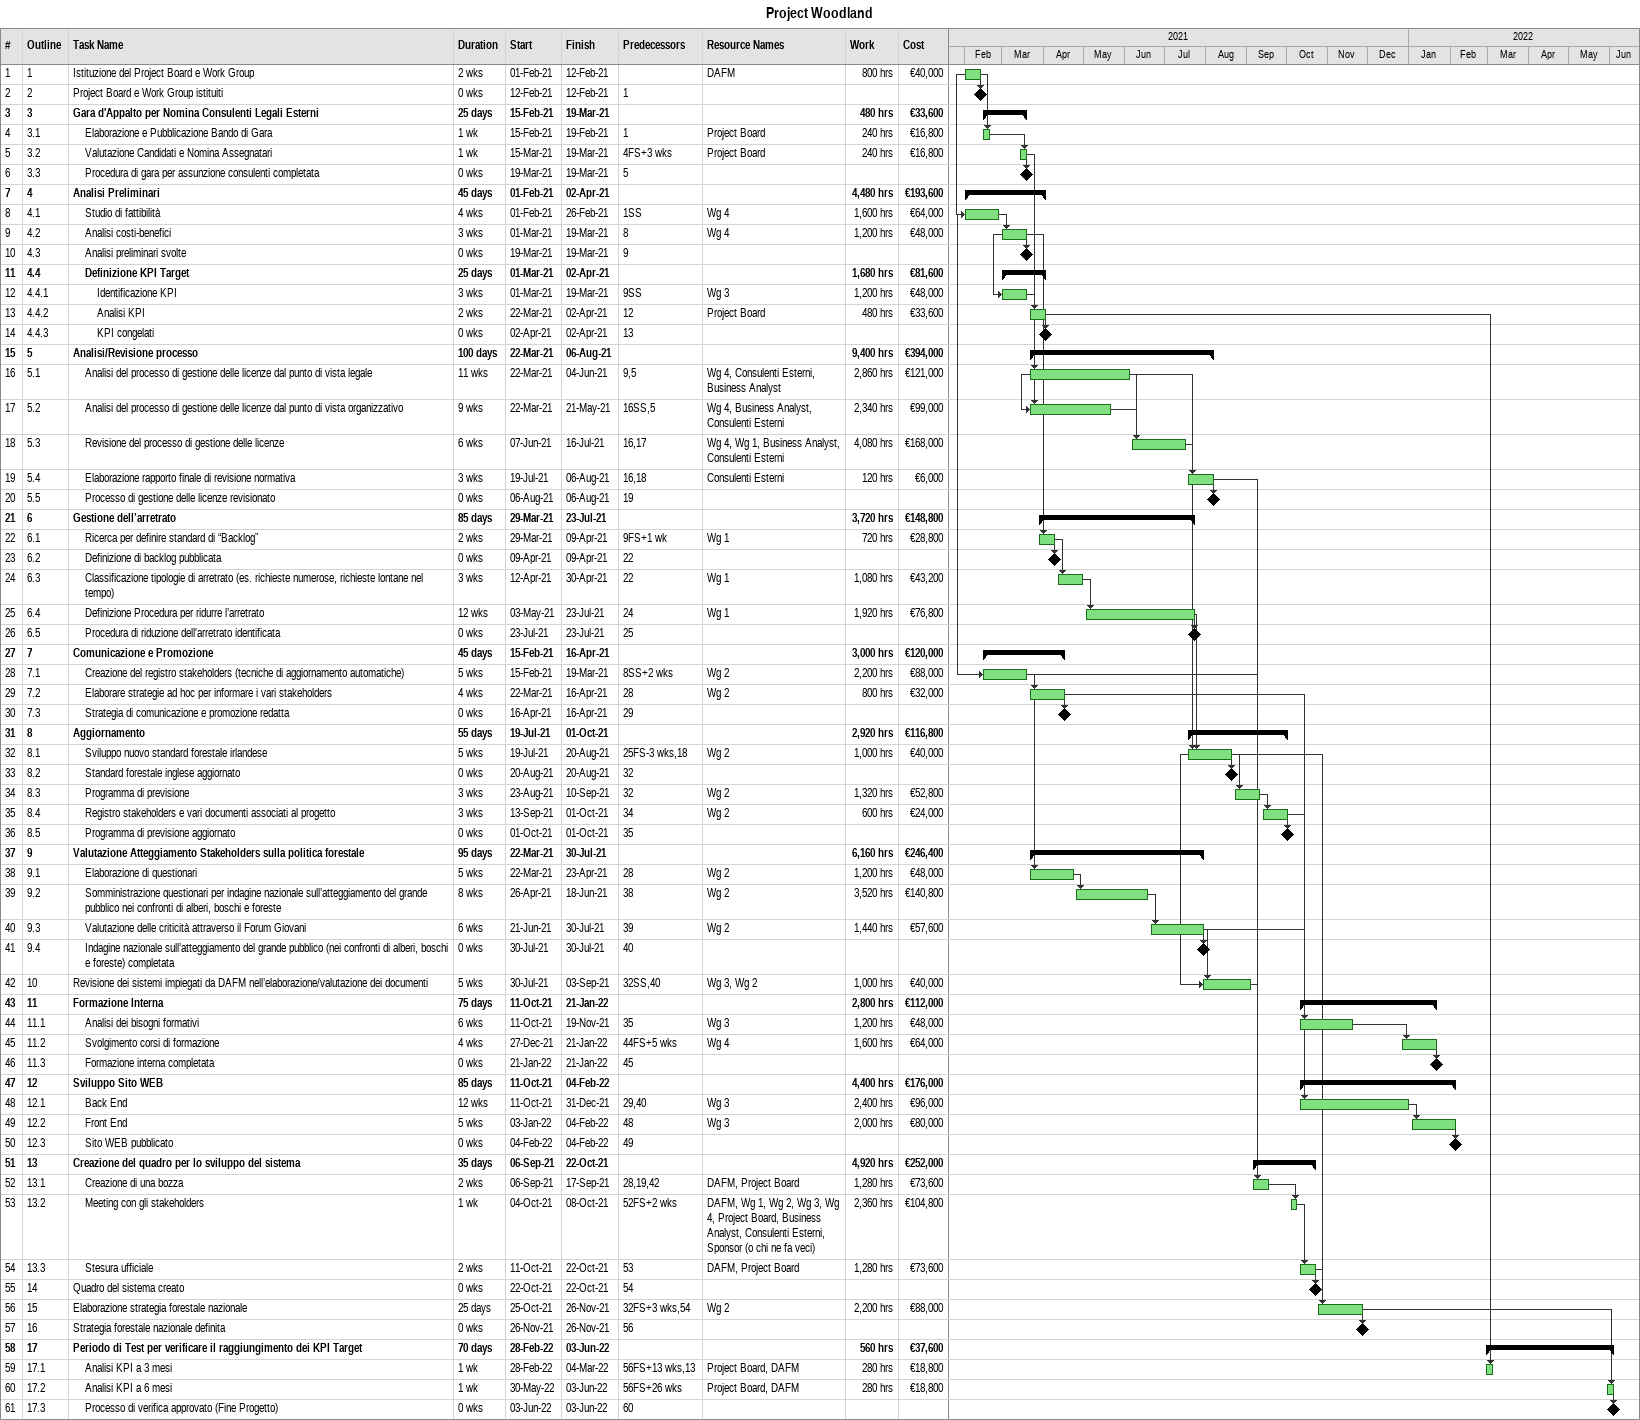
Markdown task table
Project Woodland

| ID | WBS | Task | Duration | Start | Finish | Predecessors | Resources | Work (h) | Cost (€) |
|---|---|---|---|---|---|---|---|---|---|
| 1 | 1 | Istituzione del Project Board e Work Group | 2w | 2021-02-01 | 2021-02-12 |  | DAFM | 800 | 40000 |
| 2 | 2 | Project Board e Work Group istituiti | 0w | 2021-02-12 | 2021-02-12 | 1 |  |  |  |
| 3 | 3 | **Gara d'Appalto per Nomina Consulenti Legali Esterni** | 25d | 2021-02-15 | 2021-03-19 |  |  | 480 | 33600 |
| 4 | 3.1 | Elaborazione e Pubblicazione Bando di Gara | 1w | 2021-02-15 | 2021-02-19 | 1 | Project Board | 240 | 16800 |
| 5 | 3.2 | Valutazione Candidati e Nomina Assegnatari | 1w | 2021-03-15 | 2021-03-19 | 4FS+3w | Project Board | 240 | 16800 |
| 6 | 3.3 | Procedura di gara per assunzione consulenti completata | 0w | 2021-03-19 | 2021-03-19 | 5 |  |  |  |
| 7 | 4 | **Analisi Preliminari** | 45d | 2021-02-01 | 2021-04-02 |  |  | 4480 | 193600 |
| 8 | 4.1 | Studio di fattibilità | 4w | 2021-02-01 | 2021-02-26 | 1SS | Wg 4 | 1600 | 64000 |
| 9 | 4.2 | Analisi costi-benefici | 3w | 2021-03-01 | 2021-03-19 | 8 | Wg 4 | 1200 | 48000 |
| 10 | 4.3 | Analisi preliminari svolte | 0w | 2021-03-19 | 2021-03-19 | 9 |  |  |  |
| 11 | 4.4 | **Definizione KPI Target** | 25d | 2021-03-01 | 2021-04-02 |  |  | 1680 | 81600 |
| 12 | 4.4.1 | Identificazione KPI | 3w | 2021-03-01 | 2021-03-19 | 9SS | Wg 3 | 1200 | 48000 |
| 13 | 4.4.2 | Analisi KPI | 2w | 2021-03-22 | 2021-04-02 | 12 | Project Board | 480 | 33600 |
| 14 | 4.4.3 | KPI congelati | 0w | 2021-04-02 | 2021-04-02 | 13 |  |  |  |
| 15 | 5 | **Analisi/Revisione processo** | 100d | 2021-03-22 | 2021-08-06 |  |  | 9400 | 394000 |
| 16 | 5.1 | Analisi del processo di gestione delle licenze dal punto di vista legale | 11w | 2021-03-22 | 2021-06-04 | 9, 5 | Wg 4, Consulenti Esterni, Business Analyst | 2860 | 121000 |
| 17 | 5.2 | Analisi del processo di gestione delle licenze dal punto di vista organizzativo | 9w | 2021-03-22 | 2021-05-21 | 16SS, 5 | Wg 4, Business Analyst, Consulenti Esterni | 2340 | 99000 |
| 18 | 5.3 | Revisione del processo di gestione delle licenze | 6w | 2021-06-07 | 2021-07-16 | 16, 17 | Wg 4, Wg 1, Business Analyst, Consulenti Esterni | 4080 | 168000 |
| 19 | 5.4 | Elaborazione rapporto finale di revisione normativa | 3w | 2021-07-19 | 2021-08-06 | 16, 18 | Consulenti Esterni | 120 | 6000 |
| 20 | 5.5 | Processo di gestione delle licenze revisionato | 0w | 2021-08-06 | 2021-08-06 | 19 |  |  |  |
| 21 | 6 | **Gestione dell’arretrato** | 85d | 2021-03-29 | 2021-07-23 |  |  | 3720 | 148800 |
| 22 | 6.1 | Ricerca per definire standard di “Backlog” | 2w | 2021-03-29 | 2021-04-09 | 9FS+1w | Wg 1 | 720 | 28800 |
| 23 | 6.2 | Definizione di backlog pubblicata | 0w | 2021-04-09 | 2021-04-09 | 22 |  |  |  |
| 24 | 6.3 | Classificazione tipologie di arretrato (es. richieste numerose, richieste lontane nel tempo) | 3w | 2021-04-12 | 2021-04-30 | 22 | Wg 1 | 1080 | 43200 |
| 25 | 6.4 | Definizione Procedura per ridurre l’arretrato | 12w | 2021-05-03 | 2021-07-23 | 24 | Wg 1 | 1920 | 76800 |
| 26 | 6.5 | Procedura di riduzione dell'arretrato identificata | 0w | 2021-07-23 | 2021-07-23 | 25 |  |  |  |
| 27 | 7 | **Comunicazione e Promozione** | 45d | 2021-02-15 | 2021-04-16 |  |  | 3000 | 120000 |
| 28 | 7.1 | Creazione del registro stakeholders (tecniche di aggiornamento automatiche) | 5w | 2021-02-15 | 2021-03-19 | 8SS+2w | Wg 2 | 2200 | 88000 |
| 29 | 7.2 | Elaborare strategie ad hoc per informare i vari stakeholders | 4w | 2021-03-22 | 2021-04-16 | 28 | Wg 2 | 800 | 32000 |
| 30 | 7.3 | Strategia di comunicazione e promozione redatta | 0w | 2021-04-16 | 2021-04-16 | 29 |  |  |  |
| 31 | 8 | **Aggiornamento** | 55d | 2021-07-19 | 2021-10-01 |  |  | 2920 | 116800 |
| 32 | 8.1 | Sviluppo nuovo standard forestale irlandese | 5w | 2021-07-19 | 2021-08-20 | 25FS-3w, 18 | Wg 2 | 1000 | 40000 |
| 33 | 8.2 | Standard forestale inglese aggiornato | 0w | 2021-08-20 | 2021-08-20 | 32 |  |  |  |
| 34 | 8.3 | Programma di previsione | 3w | 2021-08-23 | 2021-09-10 | 32 | Wg 2 | 1320 | 52800 |
| 35 | 8.4 | Registro stakeholders e vari documenti associati al progetto | 3w | 2021-09-13 | 2021-10-01 | 34 | Wg 2 | 600 | 24000 |
| 36 | 8.5 | Programma di previsione aggiornato | 0w | 2021-10-01 | 2021-10-01 | 35 |  |  |  |
| 37 | 9 | **Valutazione Atteggiamento Stakeholders sulla politica forestale** | 95d | 2021-03-22 | 2021-07-30 |  |  | 6160 | 246400 |
| 38 | 9.1 | Elaborazione di questionari | 5w | 2021-03-22 | 2021-04-23 | 28 | Wg 2 | 1200 | 48000 |
| 39 | 9.2 | Somministrazione questionari per indagine nazionale sull’atteggiamento del grande pubblico nei confronti di alberi, boschi e foreste | 8w | 2021-04-26 | 2021-06-18 | 38 | Wg 2 | 3520 | 140800 |
| 40 | 9.3 | Valutazione delle criticità attraverso il Forum Giovani | 6w | 2021-06-21 | 2021-07-30 | 39 | Wg 2 | 1440 | 57600 |
| 41 | 9.4 | Indagine nazionale sull’atteggiamento del grande pubblico (nei confronti di alberi, boschi e foreste) completata | 0w | 2021-07-30 | 2021-07-30 | 40 |  |  |  |
| 42 | 10 | Revisione dei sistemi impiegati da DAFM nell’elaborazione/valutazione dei documenti | 5w | 2021-07-30 | 2021-09-03 | 32SS, 40 | Wg 3, Wg 2 | 1000 | 40000 |
| 43 | 11 | **Formazione Interna** | 75d | 2021-10-11 | 2022-01-21 |  |  | 2800 | 112000 |
| 44 | 11.1 | Analisi dei bisogni formativi | 6w | 2021-10-11 | 2021-11-19 | 35 | Wg 3 | 1200 | 48000 |
| 45 | 11.2 | Svolgimento corsi di formazione | 4w | 2021-12-27 | 2022-01-21 | 44FS+5w | Wg 4 | 1600 | 64000 |
| 46 | 11.3 | Formazione interna completata | 0w | 2022-01-21 | 2022-01-21 | 45 |  |  |  |
| 47 | 12 | **Sviluppo Sito WEB** | 85d | 2021-10-11 | 2022-02-04 |  |  | 4400 | 176000 |
| 48 | 12.1 | Back End | 12w | 2021-10-11 | 2021-12-31 | 29, 40 | Wg 3 | 2400 | 96000 |
| 49 | 12.2 | Front End | 5w | 2022-01-03 | 2022-02-04 | 48 | Wg 3 | 2000 | 80000 |
| 50 | 12.3 | Sito WEB pubblicato | 0w | 2022-02-04 | 2022-02-04 | 49 |  |  |  |
| 51 | 13 | **Creazione del quadro per lo sviluppo del sistema** | 35d | 2021-09-06 | 2021-10-22 |  |  | 4920 | 252000 |
| 52 | 13.1 | Creazione di una bozza | 2w | 2021-09-06 | 2021-09-17 | 28, 19, 42 | DAFM, Project Board | 1280 | 73600 |
| 53 | 13.2 | Meeting con gli stakeholders | 1w | 2021-10-04 | 2021-10-08 | 52FS+2w | DAFM, Wg 1, Wg 2, Wg 3, Wg 4, Project Board, Business Analyst, Consulenti Esterni, Sponsor (o chi ne fa veci) | 2360 | 104800 |
| 54 | 13.3 | Stesura ufficiale | 2w | 2021-10-11 | 2021-10-22 | 53 | DAFM, Project Board | 1280 | 73600 |
| 55 | 14 | Quadro del sistema creato | 0w | 2021-10-22 | 2021-10-22 | 54 |  |  |  |
| 56 | 15 | Elaborazione strategia forestale nazionale | 25d | 2021-10-25 | 2021-11-26 | 32FS+3w, 54 | Wg 2 | 2200 | 88000 |
| 57 | 16 | Strategia forestale nazionale definita | 0w | 2021-11-26 | 2021-11-26 | 56 |  |  |  |
| 58 | 17 | **Periodo di Test per verificare il raggiungimento dei KPI Target** | 70d | 2022-02-28 | 2022-06-03 |  |  | 560 | 37600 |
| 59 | 17.1 | Analisi KPI a 3 mesi | 1w | 2022-02-28 | 2022-03-04 | 56FS+13w, 13 | Project Board, DAFM | 280 | 18800 |
| 60 | 17.2 | Analisi KPI a 6 mesi | 1w | 2022-05-30 | 2022-06-03 | 56FS+26w | Project Board, DAFM | 280 | 18800 |
| 61 | 17.3 | Processo di verifica approvato (Fine Progetto) | 0w | 2022-06-03 | 2022-06-03 | 60 |  |  |  |
